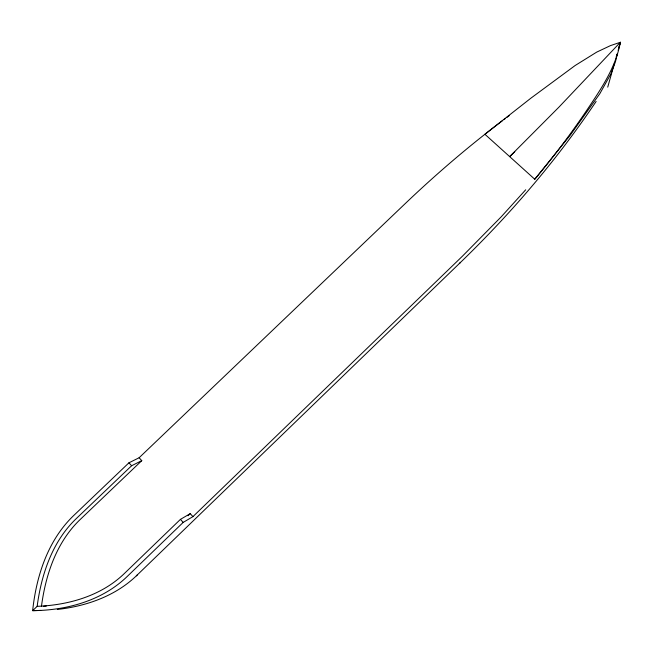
<?xml version="1.0" encoding="UTF-8"?>
<svg xmlns="http://www.w3.org/2000/svg" width="653" height="653" viewBox="0 0 653 653"><rect width="100%" height="100%" fill="white"/><g stroke="black" fill="none" stroke-linecap="round" stroke-linejoin="round"><path stroke-width="0.98" d="M525.698 189.786L501.21 216.812L462.43 256.188L192.945 516.629L183.183 522.408L127.131 576.558C102.162 600.695 66.663 610.4 32.65 610.661L37.156 606.335C41.384 574.297 52.362 541.508 76.205 518.662L131.612 465.736L141.774 460.651L139.122 457.753L128.943 462.797L73.487 515.739C47.84 540.415 36.331 576.044 32.65 610.661L40.698 610.4M41.449 606.433C45.612 574.722 56.46 542.251 80.058 519.633L141.774 460.651M617.248 54.068L615.461 61.733L610.792 74.034L599.838 93.665L570.289 135.13L534.766 179.249L484.91 134.281L530.856 98.203L575.146 65.512L596.72 52.109L610.531 45.596L620.35 42.282C615.885 67.047 601.446 88.375 587.708 108.888C571.342 133.269 553.654 156.769 534.766 179.249M618.138 50.403L620.35 42.282L559.033 107.043L509.666 156.614L514.793 151.692M607.731 87.135L614.293 63.806M616.212 56.999L617.028 54.085M618.807 47.767L620.35 42.282M596.14 101.427C556.976 159.797 511.054 213.49 460.569 262.351L136.338 575.856C115.108 596.197 86.098 606.262 57.309 609.453M136.338 575.856L137.44 574.771M192.945 516.629L190.211 513.642L180.424 519.38L124.478 573.399C101.354 595.83 68.696 605.151 37.156 606.335M188.015 515.764L190.211 513.642M139.122 457.753L405.88 202.969C436.441 173.845 468.576 146.378 502.214 120.87M459.296 263.567L460.569 262.351M503.79 119.703L505.365 118.528M506.932 117.36L509.299 115.605M43.392 606.294L46.306 606.074M128.943 462.797L131.612 465.736M180.424 519.38L183.183 522.408"/></g></svg>
